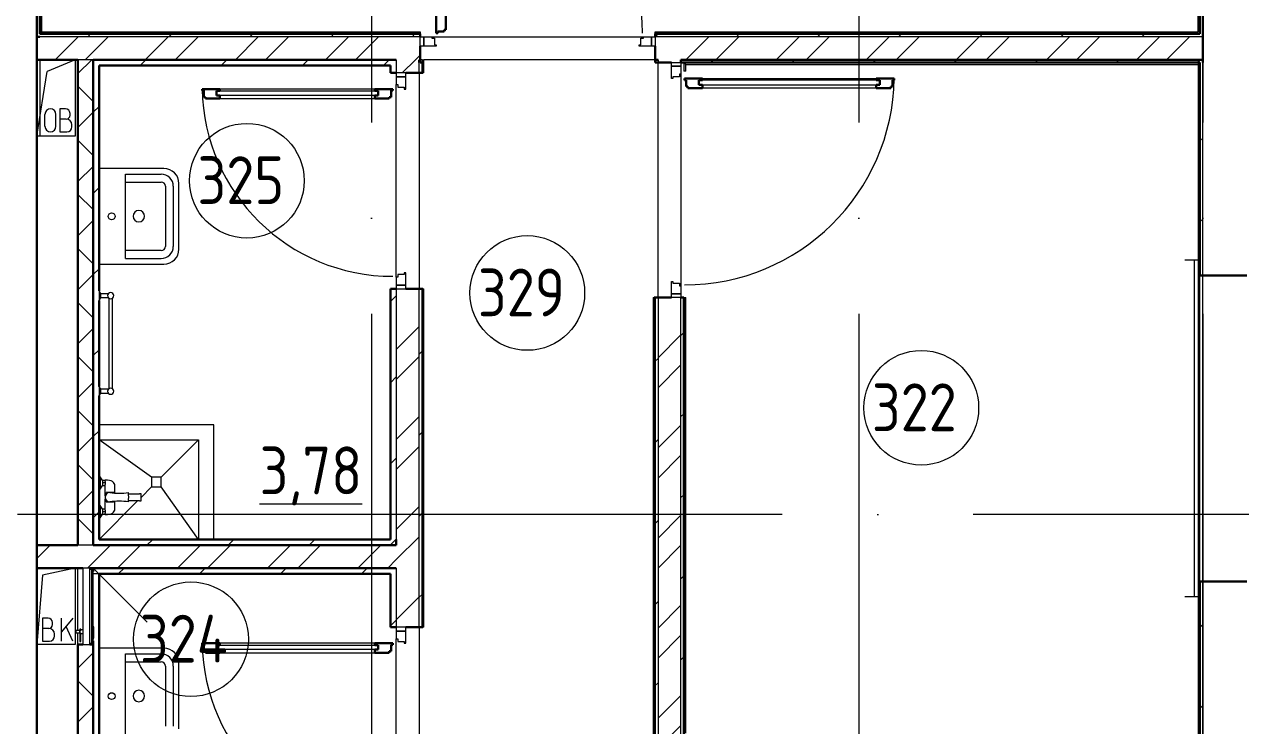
# Model space of a CAD drawing. Header units: millimetres. Extents: x -259809 to 472825, y -397243 to 31861.
# Drawn here: x 274856 to 281220, y -330257 to -326587 of the extents above; entities that cross this region are included whole.
import ezdxf

# ---------------------------------------------------------------- set-up
doc = ezdxf.new("R2010")
doc.units = ezdxf.units.MM
doc.linetypes.add('ADSK_Линия сетки', pattern=[25, 20, -2.5, 0, -2.5])
for name, color, linetype, lineweight in [('Двери', 252, 'Continuous', 9), ('Линии', 7, 'Continuous', 9), ('Марки помещений', 252, 'Continuous', 20), ('Обобщенные модели', 252, 'Continuous', 18), ('Оборудование', 8, 'Continuous', 18), ('Ограждение', 252, 'Continuous', 9), ('Оси', 252, 'Continuous', 9), ('Перекрытие', 252, 'Continuous', 18), ('Сантехника', 252, 'Continuous', 18), ('Стены внутренние', 252, 'Continuous', 18), ('Стены наружные', 252, 'Continuous', 18), ('Стены штриховка', 7, 'Continuous', 9)]:
    doc.layers.add(name, color=color, linetype=linetype, lineweight=lineweight)
doc.layers.add('Двери открывание', color=7, linetype='Continuous', lineweight=9, true_color=0xc0c0c0)
doc.styles.add('GOST Common_2', font='', dxfattribs={"width": 0.9, "height": 250})
doc.styles.get('GOST Common_2').set_extended_font_data('GOST type B')

# ---------------------------------------------------------------- blocks, each defined once
blk = doc.blocks.new('3 этаж')
at = {"color": 251, "lineweight": 18, "true_color": 0x636466}
for p, q in [((275121.4, 23256.6), (274950.9, 23219.9)), ((275121.4, 23256.6), (275121.4, 22856.6)), ((274950.9, 23219.9), (274921.4, 22856.6)), ((274980.2, 22994.2), (274950.2, 22994.2)), ((274950.2, 22994.2), (274950.2, 22874.2)), ((275110.2, 22994.2), (275050.2, 22922.7)), ((275050.2, 22874.2), (275050.2, 22994.2)), ((274983.5, 22940.8), (274950.2, 22940.8)), ((275003.5, 22960.8), (275003.5, 22970.8)), ((275013.5, 22900.8), (275013.5, 22910.8)), ((275110.2, 22874.2), (275074.2, 22951.3)), ((275121.4, 22856.6), (274921.4, 22856.6)), ((274950.2, 22874.2), (274986.9, 22874.2))]:
    blk.add_line(p, q, dxfattribs=at)
for centre, radius, start, end in [((274980.2, 22970.8), 23.3, 0, 90), ((274983.5, 22960.8), 20, 270, 0), ((274983.5, 22910.8), 30, 0, 90), ((274986.9, 22900.8), 26.7, 270, 0)]:
    blk.add_arc(centre, radius, start, end, dxfattribs=at)
at = {"layer": 'Двери', "color": 251, "lineweight": 30, "true_color": 0x636466}
for p, q in [((277010.4, 26054.6), (277010.4, 26148.6)), ((277060.4, 26148.6), (277060.4, 26072.6)), ((277018.4, 26054.6), (277010.4, 26054.6)), ((277018.4, 26063.6), (277018.4, 26054.6)), ((277052.4, 26063.6), (277018.4, 26063.6)), ((277052.4, 26072.6), (277052.4, 26063.6)), ((277060.4, 26072.6), (277052.4, 26072.6)), ((278309.4, 25817.9), (278403.4, 25817.9)), ((278309.4, 25809.9), (278309.4, 25817.9)), ((278318.4, 25809.9), (278309.4, 25809.9)), ((278318.4, 25775.9), (278318.4, 25809.9)), ((278327.4, 25775.9), (278318.4, 25775.9)), ((278327.4, 25767.9), (278327.4, 25775.9)), ((278385.4, 25808.9), (278403.4, 25808.9)), ((278385.4, 25784.9), (278385.4, 25808.9)), ((278403.4, 25784.9), (278385.4, 25784.9)), ((278403.4, 25808.9), (278403.4, 25817.9)), ((278403.4, 25767.9), (278403.4, 25784.9)), ((279313.4, 25817.9), (279407.4, 25817.9)), ((279313.4, 25808.9), (279313.4, 25817.9)), ((279331.4, 25808.9), (279313.4, 25808.9)), ((279313.4, 25784.9), (279331.4, 25784.9)), ((279313.4, 25767.9), (279313.4, 25784.9)), ((279331.4, 25784.9), (279331.4, 25808.9)), ((279389.4, 25775.9), (279389.4, 25767.9)), ((279398.4, 25775.9), (279389.4, 25775.9)), ((279398.4, 25809.9), (279398.4, 25775.9)), ((279407.4, 25809.9), (279398.4, 25809.9)), ((279407.4, 25817.9), (279407.4, 25809.9)), ((275879.4, 25762.9), (275785.4, 25762.9)), ((275785.4, 25762.9), (275785.4, 25754.9)), ((275785.4, 25754.9), (275794.4, 25754.9)), ((275794.4, 25754.9), (275794.4, 25720.9)), ((275794.4, 25720.9), (275803.4, 25720.9)), ((275803.4, 25720.9), (275803.4, 25712.9)), ((275803.4, 25712.9), (275879.4, 25712.9)), ((275861.4, 25753.9), (275879.4, 25753.9)), ((275861.4, 25729.9), (275861.4, 25753.9)), ((275879.4, 25729.9), (275861.4, 25729.9)), ((275879.4, 25753.9), (275879.4, 25762.9)), ((275879.4, 25712.9), (275879.4, 25729.9)), ((276783.4, 25762.9), (276689.4, 25762.9)), ((276689.4, 25753.9), (276689.4, 25762.9)), ((276707.4, 25753.9), (276689.4, 25753.9)), ((276689.4, 25729.9), (276707.4, 25729.9)), ((276689.4, 25712.9), (276689.4, 25729.9)), ((276689.4, 25712.9), (276765.4, 25712.9)), ((276707.4, 25729.9), (276707.4, 25753.9)), ((276765.4, 25712.9), (276765.4, 25720.9)), ((276765.4, 25720.9), (276774.4, 25720.9)), ((276774.4, 25720.9), (276774.4, 25754.9)), ((276774.4, 25754.9), (276783.4, 25754.9)), ((276783.4, 25754.9), (276783.4, 25762.9)), ((278403.4, 25767.9), (278327.4, 25767.9)), ((279389.4, 25767.9), (279313.4, 25767.9)), ((275879.4, 22862.6), (275785.4, 22862.6)), ((275785.4, 22862.6), (275785.4, 22854.6)), ((275785.4, 22854.6), (275794.4, 22854.6)), ((275794.4, 22854.6), (275794.4, 22820.6)), ((275861.4, 22853.6), (275879.4, 22853.6)), ((275861.4, 22829.6), (275861.4, 22853.6)), ((275879.4, 22853.6), (275879.4, 22862.6)), ((276783.4, 22862.6), (276689.4, 22862.6)), ((276689.4, 22853.6), (276689.4, 22862.6)), ((276707.4, 22853.6), (276689.4, 22853.6)), ((276707.4, 22829.6), (276707.4, 22853.6)), ((276774.4, 22820.6), (276774.4, 22854.6)), ((276774.4, 22854.6), (276783.4, 22854.6)), ((276783.4, 22854.6), (276783.4, 22862.6)), ((275794.4, 22820.6), (275803.4, 22820.6)), ((275803.4, 22820.6), (275803.4, 22812.6)), ((275803.4, 22812.6), (275879.4, 22812.6)), ((275879.4, 22829.6), (275861.4, 22829.6)), ((275879.4, 22812.6), (275879.4, 22829.6)), ((276689.4, 22829.6), (276707.4, 22829.6)), ((276689.4, 22812.6), (276689.4, 22829.6)), ((276689.4, 22812.6), (276765.4, 22812.6)), ((276765.4, 22812.6), (276765.4, 22820.6)), ((276765.4, 22820.6), (276774.4, 22820.6))]:
    blk.add_line(p, q, dxfattribs=at)
at = {"layer": 'Двери', "color": 251, "true_color": 0x636466}
for p, q in [((276926.4, 26036.6), (276946.4, 26036.6)), ((276926.4, 25986.6), (276926.4, 26036.6)), ((276946.4, 26036.6), (276946.4, 25986.6)), ((276946.4, 26036.6), (276987.4, 26036.6)), ((276946.4, 25986.6), (276946.4, 26036.6)), ((276987.4, 26036.6), (276987.4, 26028.6)), ((278095.4, 26028.6), (278095.4, 26036.6)), ((278095.4, 26036.6), (278136.4, 26036.6)), ((278136.4, 26036.6), (278156.4, 26036.6)), ((278136.4, 25986.6), (278136.4, 26036.6)), ((278136.4, 26036.6), (278136.4, 25986.6)), ((278156.4, 26036.6), (278156.4, 25986.6)), ((276946.4, 25986.6), (276926.4, 25986.6)), ((277010.4, 25986.6), (276946.4, 25986.6)), ((276987.4, 26028.6), (277001.4, 26028.6)), ((277001.4, 26028.6), (277001.4, 25994.6)), ((277001.4, 25994.6), (277010.4, 25994.6)), ((277010.4, 25994.6), (277010.4, 25986.6)), ((278072.4, 25994.6), (278081.4, 25994.6)), ((278072.4, 25986.6), (278072.4, 25994.6)), ((278136.4, 25986.6), (278072.4, 25986.6)), ((278081.4, 26028.6), (278095.4, 26028.6)), ((278081.4, 25994.6), (278081.4, 26028.6)), ((278156.4, 25986.6), (278136.4, 25986.6)), ((278241.4, 25881.9), (278241.4, 25901.9)), ((278241.4, 25901.9), (278291.4, 25901.9)), ((278291.4, 25901.9), (278291.4, 25881.9)), ((276851.4, 25846.9), (276801.4, 25846.9)), ((276801.4, 25846.9), (276801.4, 25826.9)), ((276851.4, 25826.9), (276851.4, 25846.9)), ((278291.4, 25881.9), (278241.4, 25881.9)), ((278241.4, 25881.9), (278291.4, 25881.9)), ((278241.4, 25817.9), (278241.4, 25881.9)), ((278283.4, 25840.9), (278283.4, 25826.9)), ((278291.4, 25840.9), (278283.4, 25840.9)), ((278291.4, 25881.9), (278291.4, 25840.9)), ((276801.4, 25826.9), (276851.4, 25826.9)), ((276851.4, 25826.9), (276801.4, 25826.9)), ((276801.4, 25826.9), (276801.4, 25785.9)), ((276801.4, 25785.9), (276809.4, 25785.9)), ((276809.4, 25785.9), (276809.4, 25771.9)), ((276851.4, 25762.9), (276851.4, 25826.9)), ((278249.4, 25817.9), (278241.4, 25817.9)), ((278249.4, 25826.9), (278249.4, 25817.9)), ((278283.4, 25826.9), (278249.4, 25826.9)), ((278385.4, 25808.9), (278385.4, 25784.9)), ((279331.4, 25808.9), (278385.4, 25808.9)), ((278385.4, 25784.9), (279331.4, 25784.9)), ((278403.4, 25817.9), (279313.4, 25817.9)), ((279331.4, 25784.9), (279331.4, 25808.9)), ((275861.4, 25753.9), (276707.4, 25753.9)), ((275861.4, 25729.9), (275861.4, 25753.9)), ((276707.4, 25729.9), (275861.4, 25729.9)), ((276689.4, 25762.9), (275879.4, 25762.9)), ((275879.4, 25712.9), (276689.4, 25712.9)), ((276707.4, 25753.9), (276707.4, 25729.9)), ((276809.4, 25771.9), (276843.4, 25771.9)), ((276843.4, 25771.9), (276843.4, 25762.9)), ((276843.4, 25762.9), (276851.4, 25762.9)), ((279313.4, 25767.9), (278403.4, 25767.9)), ((281006.4, 24866.6), (280926.9, 24866.6)), ((280976.4, 24866.6), (280976.4, 23106.6)), ((276801.4, 24777.9), (276801.4, 24736.9)), ((276809.4, 24777.9), (276801.4, 24777.9)), ((276843.4, 24791.9), (276809.4, 24791.9)), ((276809.4, 24791.9), (276809.4, 24777.9)), ((276851.4, 24800.9), (276843.4, 24800.9)), ((276843.4, 24800.9), (276843.4, 24791.9)), ((276851.4, 24736.9), (276851.4, 24800.9)), ((278241.4, 24755.9), (278249.4, 24755.9)), ((278241.4, 24691.9), (278241.4, 24755.9)), ((278249.4, 24755.9), (278249.4, 24746.9)), ((276851.4, 24736.9), (276801.4, 24736.9)), ((276801.4, 24736.9), (276801.4, 24716.9)), ((276801.4, 24736.9), (276851.4, 24736.9)), ((276801.4, 24716.9), (276851.4, 24716.9)), ((276851.4, 24716.9), (276851.4, 24736.9)), ((278249.4, 24746.9), (278283.4, 24746.9)), ((278283.4, 24746.9), (278283.4, 24732.9)), ((278283.4, 24732.9), (278291.4, 24732.9)), ((278291.4, 24732.9), (278291.4, 24691.9)), ((278241.4, 24691.9), (278291.4, 24691.9)), ((278241.4, 24671.9), (278241.4, 24691.9)), ((278291.4, 24691.9), (278241.4, 24691.9)), ((278291.4, 24671.9), (278241.4, 24671.9)), ((278291.4, 24691.9), (278291.4, 24671.9)), ((281006.4, 23106.6), (280926.9, 23106.6)), ((276851.4, 22946.6), (276801.4, 22946.6)), ((276801.4, 22946.6), (276801.4, 22926.6)), ((276801.4, 22926.6), (276851.4, 22926.6)), ((276851.4, 22926.6), (276801.4, 22926.6)), ((276801.4, 22926.6), (276801.4, 22885.6)), ((276851.4, 22926.6), (276851.4, 22946.6)), ((276851.4, 22862.6), (276851.4, 22926.6)), ((275861.4, 22853.6), (276707.4, 22853.6)), ((275861.4, 22829.6), (275861.4, 22853.6)), ((276689.4, 22862.6), (275879.4, 22862.6)), ((276707.4, 22853.6), (276707.4, 22829.6)), ((276801.4, 22885.6), (276809.4, 22885.6)), ((276809.4, 22885.6), (276809.4, 22871.6)), ((276809.4, 22871.6), (276843.4, 22871.6)), ((276843.4, 22871.6), (276843.4, 22862.6)), ((276843.4, 22862.6), (276851.4, 22862.6)), ((276707.4, 22829.6), (275861.4, 22829.6)), ((275879.4, 22812.6), (276689.4, 22812.6))]:
    blk.add_line(p, q, dxfattribs=at)
at = {"layer": 'Двери открывание', "color": 251, "true_color": 0x636466}
for centre, radius, start, end in [((276992.4, 26054.6), 1098, 0, 89.06068), ((278309.4, 25835.9), 1098, 270, 359.06068), ((276783.4, 25780.9), 998, 181.03345, 270), ((276783.4, 22880.6), 998, 181.03345, 270)]:
    blk.add_arc(centre, radius, start, end, dxfattribs=at)
at = {"layer": 'Линии', "color": 251, "lineweight": 18, "ltscale": 200, "true_color": 0x636466}
for p, q in [((275121.4, 25916.6), (274975.5, 25855.5)), ((275121.4, 25916.6), (275121.4, 25516.6)), ((274921.4, 25516.6), (274975.5, 25855.5)), ((275071.4, 25659.1), (275041.4, 25659.1)), ((275041.4, 25659.1), (275041.4, 25539.1)), ((274963.8, 25567.8), (274963.8, 25630.4)), ((275021.2, 25567.8), (275021.2, 25630.4)), ((275074.7, 25605.7), (275041.4, 25605.7)), ((275094.7, 25625.7), (275094.7, 25635.7)), ((275041.4, 25539.1), (275078, 25539.1)), ((275104.7, 25565.7), (275104.7, 25575.7)), ((275121.4, 25516.6), (274921.4, 25516.6))]:
    blk.add_line(p, q, dxfattribs=at)
at = {"layer": 'Линии', "color": 251, "lineweight": 18, "true_color": 0x636466}
for centre, radius, start, end in [((274992.5, 25630.4), 28.7, 0, 180), ((275071.4, 25635.7), 23.3, 0, 90), ((275074.7, 25625.7), 20, 270, 0), ((275074.7, 25575.7), 30, 0, 90), ((274992.5, 25567.8), 28.7, 180, 0), ((275078, 25565.7), 26.7, 270, 0)]:
    blk.add_arc(centre, radius, start, end, dxfattribs=at)
at = {"layer": 'Марки помещений', "color": 251, "true_color": 0x636466}
for centre in [(276020, 25283.2), (277487.3, 24695.7), (279548.7, 24094.8), (275727.7, 22884.1)]:
    blk.add_circle(centre, 300, dxfattribs=at)
at = {"layer": 'Обобщенные модели', "color": 251, "true_color": 0x636466}
for p, q in [((275586.4, 25346.9), (275246.4, 25346.9)), ((275384.3, 25317.4), (275571.5, 25317.4)), ((275384.3, 24876.3), (275384.3, 25317.4)), ((275384.3, 25276.1), (275571.5, 25276.1)), ((275664.3, 25096.9), (275664.3, 25268.9)), ((275593.8, 25253.9), (275593.8, 24939.8)), ((275635.1, 25253.9), (275635.1, 24939.8)), ((275664.3, 24924.8), (275664.3, 25096.9)), ((275571.5, 24917.6), (275384.3, 24917.6)), ((275246.4, 24846.8), (275586.4, 24846.8)), ((275384.3, 24876.3), (275571.5, 24876.3)), ((275846.4, 24006.6), (275246.4, 24006.6)), ((275846.4, 23406.6), (275846.4, 24006.6)), ((275246.4, 23926.6), (275766.4, 23926.6)), ((275521.4, 23731.6), (275246.4, 23926.6)), ((275766.4, 23926.6), (275571.4, 23731.6)), ((275766.4, 23926.6), (275766.4, 23406.6)), ((275466.2, 23626.4), (275521.4, 23681.6)), ((275521.4, 23731.6), (275521.4, 23681.6)), ((275571.4, 23731.6), (275521.4, 23731.6)), ((275521.4, 23681.6), (275571.4, 23681.6)), ((275571.4, 23681.6), (275571.4, 23731.6)), ((275766.4, 23406.6), (275571.4, 23681.6)), ((275246.4, 23406.6), (275447.2, 23607.4)), ((275586.4, 22836.6), (275246.4, 22836.6)), ((275384.3, 22807.1), (275571.5, 22807.1)), ((275384.3, 22366), (275384.3, 22807.1)), ((275384.3, 22765.8), (275571.5, 22765.8)), ((275593.8, 22743.6), (275593.8, 22429.5)), ((275635.1, 22743.6), (275635.1, 22429.5)), ((275664.3, 22586.7), (275664.3, 22758.6)), ((275664.3, 22414.5), (275664.3, 22586.7))]:
    blk.add_line(p, q, dxfattribs=at)
for centre in [(275312.6, 25096.8), (275312.6, 22586.6)]:
    blk.add_circle(centre, 17.5, dxfattribs=at)
for centre, radius, start, end in [((275586.4, 25268.9), 78, 0, 90), ((275571.5, 25253.9), 63.6, 0, 90), ((275571.5, 25253.9), 22.3, 0, 90), ((275454.5, 25097.3), 30, 90, 270), ((275454.5, 25097.3), 30, 270, 90), ((275571.5, 24939.8), 63.6, 270, 0), ((275571.5, 24939.8), 22.3, 270, 0), ((275586.4, 24924.8), 78, 270, 0), ((275571.5, 22743.6), 63.6, 0, 90), ((275586.4, 22758.6), 78, 0, 90), ((275571.5, 22743.6), 22.3, 0, 90), ((275454.5, 22587), 30, 90, 270), ((275454.5, 22587), 30, 270, 90)]:
    blk.add_arc(centre, radius, start, end, dxfattribs=at)
at = {"layer": 'Обобщенные модели', "color": 251, "lineweight": 9, "true_color": 0x636466}
for centre, radius, start, end in [((275302.8, 23627), 24.9, 90, 270), ((275351.4, 23924.2), 276.6, 259.88279, 280.11721), ((275215.7, 23627), 186, 352.30704, 7.69296), ((275351.4, 23329.8), 276.6, 79.88279, 100.11721)]:
    blk.add_arc(centre, radius, start, end, dxfattribs=at)
for points, knots in [([(275278.6, 23632.8), (275278.5, 23632.3), (275278.3, 23631.4), (275278, 23629.5), (275277.9, 23628), (275277.9, 23627)], [0.8571429, 0.8571429, 0.8571429, 0.8571429, 0.8928571, 0.9285714, 1, 1, 1, 1]), ([(275277.9, 23627), (275277.9, 23626), (275278, 23624.5), (275278.3, 23622.6), (275278.5, 23621.7), (275278.6, 23621.2)], [0, 0, 0, 0, 0.0714286, 0.1071429, 0.1428571, 0.1428571, 0.1428571, 0.1428571]), ([(275280.5, 23638), (275280.4, 23637.8), (275280.2, 23637.4), (275279.8, 23636.6), (275279.5, 23635.7), (275279.3, 23635.1), (275279.2, 23634.8)], [0.71428571, 0.71428571, 0.71428571, 0.71428571, 0.73214286, 0.75, 0.78571429, 0.8032683, 0.8032683, 0.8032683, 0.8032683]), ([(275279.2, 23619.2), (275279.3, 23619), (275279.5, 23618.3), (275279.8, 23617.5), (275280.2, 23616.6), (275280.4, 23616.2), (275280.5, 23616)], [0.1967317, 0.1967317, 0.1967317, 0.1967317, 0.21428571, 0.25, 0.26785714, 0.28571429, 0.28571429, 0.28571429, 0.28571429]), ([(275284.4, 23643.8), (275284.4, 23643.7), (275284, 23643.3), (275283.5, 23642.7), (275282.9, 23642), (275282.5, 23641.4), (275282.2, 23640.9), (275282, 23640.6)], [0.5266216, 0.5266216, 0.5266216, 0.5266216, 0.5357143, 0.5714286, 0.5892857, 0.6071429, 0.634202, 0.634202, 0.634202, 0.634202]), ([(275282, 23613.4), (275282.2, 23613.1), (275282.5, 23612.6), (275282.9, 23612), (275283.3, 23611.5), (275283.8, 23611), (275284.1, 23610.6), (275284.4, 23610.3), (275284.4, 23610.2)], [0.365798, 0.365798, 0.365798, 0.365798, 0.3928571, 0.4107143, 0.4285714, 0.4464286, 0.4642857, 0.4733784, 0.4733784, 0.4733784, 0.4733784]), ([(275289.1, 23647.8), (275288.8, 23647.6), (275288.1, 23647.1), (275287.4, 23646.6), (275287.1, 23646.3)], [0.36280917, 0.36280917, 0.36280917, 0.36280917, 0.39285714, 0.42857143, 0.42857143, 0.42857143, 0.42857143]), ([(275294.9, 23650.6), (275294.7, 23650.5), (275294, 23650.3), (275292.9, 23649.9), (275292.1, 23649.5), (275291.7, 23649.3)], [0.19772091, 0.19772091, 0.19772091, 0.19772091, 0.21428571, 0.25, 0.28571429, 0.28571429, 0.28571429, 0.28571429]), ([(275287.4, 23607.4), (275287.7, 23607.2), (275288.2, 23606.8), (275288.8, 23606.4), (275289.1, 23606.2)], [0.58294052, 0.58294052, 0.58294052, 0.58294052, 0.60714286, 0.63719083, 0.63719083, 0.63719083, 0.63719083]), ([(275291.7, 23604.7), (275292.1, 23604.5), (275292.9, 23604.1), (275294, 23603.7), (275294.7, 23603.5), (275294.9, 23603.4)], [0.71428571, 0.71428571, 0.71428571, 0.71428571, 0.75, 0.78571429, 0.80227909, 0.80227909, 0.80227909, 0.80227909])]:
    blk.add_open_spline(points, degree=3, knots=knots, dxfattribs=at)
for points in [[(275302.8, 23651.9), (275300.8, 23651.9), (275298.9, 23651.7), (275297, 23651.2)], [(275297, 23602.8), (275298.9, 23602.3), (275300.8, 23602.1), (275302.8, 23602.1)]]:
    blk.add_open_spline(points, degree=3, dxfattribs=at)
at = {"layer": 'Оборудование', "color": 251, "true_color": 0x636466}
for p, q in [((275197.7, 23256.6), (275161.4, 23256.6)), ((275161.4, 23256.6), (275161.4, 22856.6)), ((275198.7, 22857.5), (275198.7, 23255.6)), ((275208.4, 23249.6), (275198.7, 23249.6)), ((275209.4, 22864.5), (275209.4, 23248.6)), ((275216.4, 23237.6), (275210.9, 23237.6)), ((275216.4, 23256.6), (275499.2, 22973.7)), ((275216.4, 22875.6), (275216.4, 23237.6)), ((275143.5, 22929.2), (275126, 22929.2)), ((275126, 22929.2), (275126, 22916.9)), ((275126, 22916.9), (275143.5, 22916.9)), ((275145.4, 22931.1), (275143.5, 22929.2)), ((275143.5, 22929.2), (275143.5, 22916.9)), ((275143.5, 22916.9), (275145.4, 22915)), ((275161.4, 22932.7), (275145.4, 22932.7)), ((275145.4, 22932.7), (275145.4, 22913.4)), ((275145.4, 22913.4), (275161.4, 22913.4)), ((275151, 22936.1), (275146, 22936.1)), ((275146, 22936.1), (275146, 22927.9)), ((275146, 22918.2), (275146, 22872.4)), ((275151, 22927.9), (275151, 22936.1)), ((275151, 22872.4), (275151, 22918.2)), ((275218.4, 22953.1), (275216.4, 22953.1)), ((275218.4, 22949.1), (275218.4, 22953.1)), ((275218.4, 22949.1), (275218.4, 22888.6)), ((275146, 22872.4), (275151, 22872.4)), ((275161.4, 22856.6), (275197.7, 22856.6)), ((275198.7, 22863.6), (275208.4, 22863.6)), ((275210.9, 22875.6), (275216.4, 22875.6)), ((275216.4, 22884.6), (275218.4, 22884.6)), ((275218.4, 22884.6), (275218.4, 22888.6))]:
    blk.add_line(p, q, dxfattribs=at)
for points, knots in [([(275198.7, 23255.6), (275198.7, 23255.7), (275198.6, 23255.8), (275198.6, 23256), (275198.5, 23256.2), (275198.3, 23256.3), (275198.2, 23256.4), (275198, 23256.5), (275197.8, 23256.6), (275197.7, 23256.6)], [-1, -1, -1, -1, -0.833333, -0.75, -0.583333, -0.458333, -0.333333, -0.166667, 0, 0, 0, 0]), ([(275209.4, 23248.6), (275209.4, 23248.7), (275209.3, 23248.8), (275209.3, 23249), (275209.2, 23249.1), (275209.1, 23249.2), (275209, 23249.3), (275208.9, 23249.4), (275208.7, 23249.5), (275208.5, 23249.6), (275208.4, 23249.6)], [-1, -1, -1, -1, -0.833333, -0.75, -0.666667, -0.583333, -0.458333, -0.333333, -0.166667, 0, 0, 0, 0]), ([(275210.9, 23237.6), (275210.8, 23237.6), (275210.6, 23237.6), (275210.3, 23237.7), (275210.1, 23237.8), (275210, 23237.9), (275209.8, 23238), (275209.7, 23238.2), (275209.6, 23238.3), (275209.5, 23238.5), (275209.4, 23238.8), (275209.4, 23239), (275209.4, 23239.1)], [-1, -1, -1, -1, -0.833333, -0.75, -0.666667, -0.583333, -0.5, -0.416667, -0.333333, -0.25, -0.166667, 0, 0, 0, 0]), ([(275197.7, 22856.6), (275197.8, 22856.6), (275198, 22856.6), (275198.2, 22856.7), (275198.3, 22856.8), (275198.5, 22856.9), (275198.6, 22857.1), (275198.6, 22857.2), (275198.7, 22857.4), (275198.7, 22857.5)], [0, 0, 0, 0, 0.166667, 0.333333, 0.458333, 0.583333, 0.708333, 0.833333, 1, 1, 1, 1]), ([(275208.4, 22863.6), (275208.5, 22863.6), (275208.7, 22863.6), (275208.9, 22863.7), (275209, 22863.8), (275209.1, 22863.9), (275209.2, 22864), (275209.3, 22864.1), (275209.3, 22864.3), (275209.4, 22864.4), (275209.4, 22864.5)], [0, 0, 0, 0, 0.166667, 0.333333, 0.458333, 0.583333, 0.666667, 0.75, 0.833333, 1, 1, 1, 1]), ([(275209.4, 22874), (275209.4, 22874.2), (275209.4, 22874.4), (275209.5, 22874.6), (275209.6, 22874.8), (275209.7, 22875), (275209.8, 22875.1), (275210, 22875.2), (275210.1, 22875.4), (275210.3, 22875.4), (275210.6, 22875.5), (275210.8, 22875.6), (275210.9, 22875.6)], [0, 0, 0, 0, 0.166667, 0.25, 0.333333, 0.416667, 0.5, 0.583333, 0.666667, 0.75, 0.833333, 1, 1, 1, 1])]:
    blk.add_open_spline(points, degree=3, knots=knots, dxfattribs=at)
at = {"layer": 'Ограждение', "color": 251, "true_color": 0x636466}
for p, q in [((280996.4, 26061.6), (280996.4, 27086.1)), ((274946.4, 26554.9), (274946.4, 26061.6)), ((274946.4, 26061.6), (274936.4, 26051.6)), ((274936.4, 26051.6), (274946.4, 26061.6)), ((274946.4, 26061.6), (276926.4, 26061.6)), ((276926.4, 26061.6), (276926.4, 26051.6)), ((278156.4, 26061.6), (280996.4, 26061.6)), ((278156.4, 26051.6), (278156.4, 26061.6)), ((276936.4, 25916.6), (276946.4, 25916.6)), ((276936.4, 25916.6), (276936.4, 25901.6)), ((276946.4, 25846.9), (276946.4, 25916.6)), ((278316.4, 25891.6), (278306.4, 25901.6)), ((278306.4, 25901.6), (278306.4, 25856.9)), ((280996.4, 25891.6), (281006.4, 25901.6)), ((276946.4, 25846.9), (276941.4, 25846.9)), ((278316.4, 25856.9), (278306.4, 25856.9)), ((278316.4, 25856.9), (278316.4, 25891.6)), ((278316.4, 25891.6), (280996.4, 25891.6)), ((280996.4, 25891.6), (280996.4, 21841.6)), ((276941.4, 24716.9), (276946.4, 24716.9)), ((276946.4, 22946.6), (276946.4, 24716.9)), ((278146.4, 24671.9), (278151.4, 24671.9)), ((278146.4, 24671.9), (278146.4, 19666.6)), ((278306.4, 24671.9), (278316.4, 24671.9)), ((278316.4, 22391.6), (278316.4, 24671.9)), ((276946.4, 22946.6), (276941.4, 22946.6))]:
    blk.add_line(p, q, dxfattribs=at)
at = {"layer": 'Ограждение', "color": 251, "linetype": 'Continuous', "true_color": 0x636466}
for p, q in [((275107.3, 26051.6), (275107.3, 26061.6)), ((275707.3, 26051.6), (275707.3, 26061.6)), ((276307.3, 26051.6), (276307.3, 26061.6)), ((276907.3, 26051.6), (276907.3, 26061.6))]:
    blk.add_line(p, q, dxfattribs=at)
at = {"layer": 'Оси', "color": 251, "linetype": 'ADSK_Линия сетки', "ltscale": 200, "true_color": 0x636466}
for p, q in [((274921.4, 34587.2), (274921.4, -31389.6)), ((276671.4, 34587.2), (276671.4, -31389.6)), ((279221.4, 34587.2), (279221.4, -31389.6)), ((281021.4, 34587.2), (281021.4, -31389.6)), ((308821.4, 23536.6), (237099.1, 23536.6))]:
    blk.add_line(p, q, dxfattribs=at)
at = {"layer": 'Перекрытие', "color": 251, "true_color": 0x636466}
for p, q in [((275121.4, 25916.6), (275121.4, 25516.6)), ((275121.4, 25516.6), (274921.4, 25516.6))]:
    blk.add_line(p, q, dxfattribs=at)
at = {"layer": 'Сантехника', "color": 251, "true_color": 0x636466}
for p, q in [((275256.4, 24691.7), (275246.4, 24706.7)), ((275246.4, 24706.7), (275246.4, 24656.7)), ((275246.4, 24656.7), (275256.4, 24671.7)), ((275246.4, 24656.7), (275256.4, 24671.7)), ((275294.9, 24691.7), (275256.4, 24691.7)), ((275256.4, 24671.7), (275256.4, 24691.7)), ((275256.4, 24671.7), (275294.9, 24671.7)), ((275298.4, 24668.6), (275298.4, 24194.4)), ((275316.4, 24194.4), (275316.4, 24669.1)), ((275256.4, 24191.7), (275246.4, 24206.7)), ((275246.4, 24206.7), (275246.4, 24156.7)), ((275294.9, 24191.7), (275256.4, 24191.7)), ((275256.4, 24171.7), (275256.4, 24191.7)), ((275246.4, 24156.7), (275256.4, 24171.7)), ((275246.4, 24156.7), (275256.4, 24171.7)), ((275256.4, 24171.7), (275294.9, 24171.7)), ((275252.7, 23734.1), (275246.4, 23734.1)), ((275266.4, 23713.6), (275252.7, 23734.1)), ((275252.7, 23734.1), (275252.7, 23669)), ((275252.7, 23669), (275266.4, 23689.6)), ((275266.3, 23701.6), (275266.3, 23716.6)), ((275266.3, 23716.6), (275279.4, 23716.6)), ((275266.3, 23686.6), (275266.3, 23701.6)), ((275279.4, 23701.6), (275266.3, 23701.6)), ((275279.4, 23686.6), (275266.3, 23686.6)), ((275279.4, 23709.5), (275279.4, 23716.4)), ((275279.4, 23709.5), (275279.4, 23701.6)), ((275279.4, 23701.6), (275279.4, 23693.7)), ((275279.4, 23644.5), (275279.4, 23693.7)), ((275329.6, 23649.5), (275329.6, 23685.6)), ((275246.4, 23669), (275252.7, 23669)), ((275279.4, 23644.5), (275283.7, 23644.5)), ((275279.4, 23634.9), (275279.4, 23644.5)), ((275279.4, 23607.4), (275279.4, 23619.1)), ((275287, 23653.1), (275321, 23653.1)), ((275297.2, 23651.2), (275287, 23653.1)), ((275321, 23653.1), (275310.2, 23651.3)), ((275400.5, 23644.5), (275459.1, 23644.5)), ((275466.4, 23644.5), (275459.1, 23644.5)), ((275466.4, 23607.4), (275466.4, 23644.5)), ((275252.7, 23584.1), (275246.4, 23584.1)), ((275266.4, 23563.6), (275252.7, 23584.1)), ((275252.7, 23584.1), (275252.7, 23519.1)), ((275266.4, 23551.6), (275266.4, 23566.6)), ((275266.4, 23566.6), (275279.4, 23566.6)), ((275266.4, 23536.6), (275266.4, 23551.6)), ((275266.4, 23551.6), (275279.4, 23551.6)), ((275284.7, 23607.4), (275279.4, 23607.4)), ((275279.4, 23559.5), (275279.4, 23607.4)), ((275279.4, 23559.5), (275279.4, 23551.6)), ((275279.4, 23551.6), (275279.4, 23543.7)), ((275287, 23600.6), (275299.7, 23602.5)), ((275321, 23600.6), (275287, 23600.6)), ((275321, 23600.6), (275307.3, 23602.5)), ((275329.6, 23567.2), (275329.6, 23604.5)), ((275459.1, 23607.4), (275400.4, 23607.4)), ((275459.1, 23607.4), (275466.4, 23607.4)), ((275246.4, 23519.1), (275252.7, 23519.1)), ((275252.7, 23519.1), (275266.4, 23539.6)), ((275279.4, 23536.6), (275266.4, 23536.6)), ((275279.4, 23536.4), (275279.4, 23543.7))]:
    blk.add_line(p, q, dxfattribs=at)
for centre, start, end in [((275307.4, 24681.7), 90, 270), ((275307.4, 24681.7), 270, 90), ((275307.4, 24181.7), 90, 270), ((275307.4, 24181.7), 270, 90)]:
    blk.add_arc(centre, 16, start, end, dxfattribs=at)
for points, knots in [([(275294.9, 24691.7), (275294.8, 24691.7), (275294.8, 24691.6), (275294.6, 24691.3), (275294.4, 24691.1), (275294.2, 24690.8), (275293.9, 24690.4), (275293.6, 24689.9), (275293, 24688.9), (275292.3, 24687.3), (275291.7, 24685.2), (275291.4, 24683.6), (275291.4, 24682.6), (275291.4, 24682.1)], [0, 0, 0, 0, 0.0555556, 0.0833333, 0.1111111, 0.1388889, 0.1666667, 0.1944444, 0.2222222, 0.3333333, 0.3888889, 0.4444444, 0.4884465, 0.4884465, 0.4884465, 0.4884465]), ([(275292.2, 24676.6), (275292.4, 24675.9), (275292.8, 24675), (275293.2, 24674.2), (275293.5, 24673.6), (275293.9, 24673), (275294.2, 24672.6), (275294.4, 24672.4), (275294.5, 24672.2), (275294.6, 24672), (275294.8, 24671.8), (275294.9, 24671.7), (275294.9, 24671.7)], [0.6666667, 0.6666667, 0.6666667, 0.6666667, 0.75, 0.7708333, 0.7916667, 0.8333333, 0.875, 0.8854167, 0.8958333, 0.9166667, 0.9583333, 1, 1, 1, 1]), ([(275294.4, 24191.1), (275294.3, 24191), (275294.2, 24190.8), (275293.9, 24190.4), (275293.6, 24189.9), (275293, 24188.9), (275292.3, 24187.3), (275291.7, 24185.2), (275291.4, 24183.6), (275291.4, 24182.5), (275291.4, 24181.9)], [0.1111111, 0.1111111, 0.1111111, 0.1111111, 0.1388889, 0.1666667, 0.1944444, 0.2222222, 0.3333333, 0.3888889, 0.4444444, 0.4925448, 0.4925448, 0.4925448, 0.4925448]), ([(275292.2, 24176.6), (275292.4, 24175.9), (275292.8, 24175), (275293.2, 24174.2), (275293.5, 24173.6), (275293.9, 24173), (275294.2, 24172.6), (275294.4, 24172.4), (275294.5, 24172.2), (275294.6, 24172), (275294.8, 24171.8), (275294.9, 24171.7), (275294.9, 24171.7)], [0.6666667, 0.6666667, 0.6666667, 0.6666667, 0.75, 0.7708333, 0.7916667, 0.8333333, 0.875, 0.8854167, 0.8958333, 0.9166667, 0.9583333, 1, 1, 1, 1])]:
    blk.add_open_spline(points, degree=3, knots=knots, dxfattribs=at)
for points in [[(275291.5, 24679.9), (275291.5, 24679.3), (275291.6, 24678.8), (275291.7, 24678.2)], [(275291.5, 24179.9), (275291.5, 24179.3), (275291.6, 24178.8), (275291.7, 24178.2)], [(275329.6, 23685.6), (275329.6, 23706.1), (275312.9, 23716.4), (275279.4, 23716.4)], [(275284.7, 23607.4), (275283.4, 23609.5), (275282.4, 23611.7), (275281.6, 23614)], [(275282.1, 23640.8), (275282.6, 23642.1), (275283.1, 23643.3), (275283.7, 23644.5)], [(275282.7, 23644.5), (275283.3, 23646), (275284.6, 23649), (275286.2, 23651.8), (275287, 23653.1)], [(275321, 23653.1), (275321.6, 23652.2), (275322.2, 23651.2), (275322.7, 23650.2)], [(275279.4, 23536.4), (275312.9, 23536.4), (275329.6, 23546.6), (275329.6, 23567.2)], [(275287, 23600.6), (275286.3, 23601.7), (275285, 23603.9), (275283.9, 23606.2), (275283.4, 23607.4)], [(275322.9, 23603.9), (275322.3, 23602.8), (275321.7, 23601.7), (275321, 23600.6)]]:
    blk.add_open_spline(points, degree=3, dxfattribs=at)
at = {"layer": 'Стены внутренние', "color": 251, "lineweight": 30, "true_color": 0x636466}
for p, q in [((274921.4, 25916.6), (274921.4, 23376.6)), ((281251.4, 24786.6), (281021.4, 24786.6)), ((274921.4, 23256.6), (274921.4, 17536.6)), ((281251.4, 23186.6), (281021.4, 23186.6))]:
    blk.add_line(p, q, dxfattribs=at)
at = {"layer": 'Стены внутренние', "color": 251, "true_color": 0x636466}
blk.add_line((281021.4, 23186.6), (281021.4, 25901.6), dxfattribs=at)
at = {"layer": 'Стены наружные', "color": 251, "lineweight": 30, "true_color": 0x636466}
for p, q in [((281006.4, 26051.6), (281006.4, 29221.6)), ((281021.4, 29236.6), (281021.4, 25901.6)), ((274921.4, 25916.6), (274921.4, 26554.8)), ((274936.4, 26554.9), (274936.4, 26051.6)), ((274921.4, 26036.6), (274936.4, 26036.6)), ((276926.4, 26051.6), (274936.4, 26051.6)), ((276926.4, 26051.6), (276926.4, 26036.6)), ((281006.4, 26051.6), (278156.4, 26051.6)), ((278156.4, 26051.6), (278156.4, 26036.6)), ((276926.4, 25901.6), (276926.4, 25986.6)), ((278156.4, 25901.9), (278156.4, 25986.6)), ((274921.4, 25916.6), (275136.4, 25916.6)), ((275136.4, 25916.6), (275136.4, 23376.6)), ((275216.4, 25916.6), (276801.4, 25916.6)), ((275216.4, 25916.6), (275216.4, 23376.6)), ((276921.4, 25916.6), (276921.4, 25901.6)), ((276936.4, 25901.6), (276926.4, 25901.6)), ((276936.4, 25896.6), (276936.4, 25901.6)), ((278171.4, 25916.6), (278156.4, 25916.6)), ((278156.4, 25901.9), (278241.4, 25901.9)), ((278291.4, 25916.6), (278291.4, 25901.9)), ((281021.4, 25916.6), (278291.4, 25916.6)), ((281006.4, 25901.6), (278291.4, 25901.6)), ((281006.4, 25901.6), (281006.4, 24786.6)), ((276771.4, 25886.6), (275246.4, 25886.6)), ((275246.4, 25886.6), (275246.4, 24706.7)), ((276771.4, 25886.6), (276771.4, 25846.9)), ((276771.4, 25846.9), (276801.4, 25846.9)), ((276851.4, 25846.9), (276941.4, 25846.9)), ((276941.4, 25896.6), (276936.4, 25896.6)), ((276941.4, 25846.9), (276941.4, 25896.6)), ((281006.4, 24786.6), (281021.4, 24786.6)), ((276771.4, 24716.9), (276771.4, 23406.6)), ((276771.4, 24716.9), (276801.4, 24716.9)), ((276851.4, 24716.9), (276941.4, 24716.9)), ((276941.4, 22946.6), (276941.4, 24716.9)), ((275246.4, 24656.7), (275246.4, 24206.7)), ((278151.4, 24671.9), (278241.4, 24671.9)), ((278151.4, 24671.9), (278151.4, 19651.6)), ((278306.4, 24671.9), (278291.4, 24671.9)), ((278306.4, 22381.6), (278306.4, 24671.9)), ((275246.4, 24156.7), (275246.4, 23406.6)), ((274921.4, 23376.6), (275136.4, 23376.6)), ((274921.4, 23376.6), (274921.4, 23256.6)), ((275216.4, 23376.6), (276801.4, 23376.6)), ((275246.4, 23406.6), (276771.4, 23406.6)), ((276801.4, 23376.6), (276801.4, 23406.6)), ((275161.4, 23256.6), (274921.4, 23256.6)), ((275198, 23256.6), (276801.4, 23256.6)), ((275216.4, 23237.6), (275216.4, 23256.6)), ((276771.4, 23226.6), (275246.4, 23226.6)), ((275246.4, 23226.6), (275246.4, 21026.6)), ((276771.4, 23226.6), (276771.4, 22946.6)), ((281006.4, 21831.6), (281006.4, 23186.6)), ((281006.4, 23186.6), (281021.4, 23186.6)), ((276771.4, 22946.6), (276801.4, 22946.6)), ((276851.4, 22946.6), (276941.4, 22946.6)), ((275136.4, 22856.6), (275136.4, 20996.6)), ((275136.4, 22856.6), (275161.4, 22856.6)), ((275198, 22856.6), (275216.4, 22856.6)), ((275216.4, 20996.6), (275216.4, 22875.6))]:
    blk.add_line(p, q, dxfattribs=at)
at = {"layer": 'Стены наружные', "color": 251, "linetype": 'Continuous', "lineweight": 9, "true_color": 0x636466}
for p, q in [((275017.1, 25916.6), (275137.1, 26036.6)), ((275174.3, 25916.6), (275294.3, 26036.6)), ((275187.5, 26036.6), (275202.5, 26051.6)), ((275488.6, 25916.6), (275608.6, 26036.6)), ((275611.8, 26036.6), (275626.8, 26051.6)), ((275645.7, 25916.6), (275765.7, 26036.6)), ((275960, 25916.6), (276080, 26036.6)), ((276036, 26036.6), (276051, 26051.6)), ((276117.2, 25916.6), (276237.2, 26036.6)), ((276431.5, 25916.6), (276551.5, 26036.6)), ((276460.3, 26036.6), (276475.3, 26051.6)), ((276588.7, 25916.6), (276708.7, 26036.6)), ((276884.6, 26036.6), (276899.6, 26051.6)), ((278157.3, 26036.6), (278172.3, 26051.6)), ((278317.4, 25916.6), (278437.4, 26036.6)), ((278474.5, 25916.6), (278594.5, 26036.6)), ((278581.6, 26036.6), (278596.6, 26051.6)), ((278788.8, 25916.6), (278908.8, 26036.6)), ((278946, 25916.6), (279066, 26036.6)), ((279005.9, 26036.6), (279020.9, 26051.6)), ((279260.3, 25916.6), (279380.3, 26036.6)), ((279417.4, 25916.6), (279537.4, 26036.6)), ((279430.1, 26036.6), (279445.1, 26051.6)), ((279731.7, 25916.6), (279851.7, 26036.6)), ((279854.4, 26036.6), (279869.4, 26051.6)), ((279888.9, 25916.6), (280008.9, 26036.6)), ((280203.2, 25916.6), (280323.2, 26036.6)), ((280278.7, 26036.6), (280293.7, 26051.6)), ((280360.4, 25916.6), (280480.4, 26036.6)), ((280674.7, 25916.6), (280794.7, 26036.6)), ((280702.9, 26036.6), (280717.9, 26051.6)), ((280831.8, 25916.6), (280951.8, 26036.6)), ((275136.4, 25844), (275208.9, 25916.6)), ((275461.8, 25886.6), (275491.8, 25916.6)), ((275886, 25886.6), (275916, 25916.6)), ((276310.3, 25886.6), (276340.3, 25916.6)), ((276734.6, 25886.6), (276764.6, 25916.6)), ((276833.3, 25846.9), (276903, 25916.6)), ((276903, 25916.6), (276926.4, 25939.9)), ((278446.6, 25901.6), (278461.6, 25916.6)), ((278870.9, 25901.6), (278885.9, 25916.6)), ((279295.1, 25901.6), (279310.1, 25916.6)), ((279719.4, 25901.6), (279734.4, 25916.6)), ((280143.7, 25901.6), (280158.7, 25916.6)), ((280567.9, 25901.6), (280582.9, 25916.6)), ((280992.2, 25901.6), (281007.2, 25916.6)), ((276936.4, 25876.2), (276941.4, 25881.2)), ((275216.4, 25697.6), (275136.4, 25777.6)), ((275216.4, 25641.2), (275246.4, 25671.2)), ((275136.4, 25561.2), (275216.4, 25641.2)), ((275216.4, 25414.8), (275136.4, 25494.8)), ((281006.4, 25491.5), (281021.4, 25506.5)), ((275136.4, 25278.3), (275216.4, 25358.3)), ((275216.4, 25131.9), (275136.4, 25211.9)), ((275216.4, 25216.9), (275246.4, 25246.9)), ((275136.4, 24995.5), (275216.4, 25075.5)), ((281006.4, 25067.2), (281021.4, 25082.2)), ((275216.4, 24849.1), (275136.4, 24929.1)), ((275216.4, 24792.6), (275246.4, 24822.6)), ((275136.4, 24712.6), (275216.4, 24792.6)), ((276801.4, 24714.9), (276803.4, 24716.9)), ((275216.4, 24566.3), (275136.4, 24646.3)), ((276771.4, 24650.6), (276801.4, 24680.6)), ((276936.4, 24674.1), (276941.4, 24679.1)), ((278171.4, 24670.5), (278172.8, 24671.9)), ((276936.4, 24603.4), (276941.4, 24608.4)), ((278151.4, 24616.4), (278156.4, 24621.4)), ((275136.4, 24429.8), (275216.4, 24509.8)), ((276801.4, 24400.6), (276921.4, 24520.6)), ((276936.4, 24532.7), (276941.4, 24537.7)), ((278151.4, 24545.6), (278156.4, 24550.6)), ((276936.4, 24462), (276941.4, 24467)), ((278151.4, 24474.9), (278156.4, 24479.9)), ((278171.4, 24356.2), (278291.4, 24476.2)), ((278291.4, 24473.5), (278306.4, 24488.5)), ((275216.4, 24368.4), (275246.4, 24398.4)), ((276921.4, 24376.3), (276936.4, 24391.3)), ((276936.4, 24391.3), (276941.4, 24396.3)), ((278151.4, 24404.2), (278156.4, 24409.2)), ((275216.4, 24283.4), (275136.4, 24363.4)), ((276801.4, 24243.4), (276921.4, 24363.4)), ((276936.4, 24320.6), (276941.4, 24325.6)), ((278151.4, 24333.5), (278156.4, 24338.5)), ((278156.4, 24338.5), (278171.4, 24353.5)), ((278171.4, 24199), (278291.4, 24319)), ((276771.4, 24226.3), (276801.4, 24256.3)), ((276936.4, 24249.9), (276941.4, 24254.9)), ((278151.4, 24262.8), (278156.4, 24267.8)), ((275136.4, 24146.9), (275216.4, 24226.9)), ((276936.4, 24179.2), (276941.4, 24184.2)), ((278151.4, 24192.1), (278156.4, 24197.1)), ((278151.4, 24121.4), (278156.4, 24126.4)), ((275216.4, 24000.6), (275136.4, 24080.6)), ((276936.4, 24108.5), (276941.4, 24113.5)), ((278291.4, 24049.2), (278306.4, 24064.2)), ((276801.4, 23929.1), (276921.4, 24049.1)), ((276936.4, 24037.8), (276941.4, 24042.8)), ((278151.4, 24050.7), (278156.4, 24055.7)), ((278171.4, 23884.7), (278291.4, 24004.7)), ((275136.4, 23864.1), (275216.4, 23944.1)), ((275216.4, 23944.1), (275246.4, 23974.1)), ((276921.4, 23952), (276936.4, 23967)), ((276936.4, 23967), (276941.4, 23972)), ((278151.4, 23980), (278156.4, 23985)), ((278156.4, 23914.2), (278171.4, 23929.2)), ((276801.4, 23771.9), (276921.4, 23891.9)), ((276936.4, 23896.3), (276941.4, 23901.3)), ((278151.4, 23909.2), (278156.4, 23914.2)), ((276771.4, 23802), (276801.4, 23832)), ((276936.4, 23825.6), (276941.4, 23830.6)), ((278151.4, 23838.5), (278156.4, 23843.5)), ((278171.4, 23727.5), (278291.4, 23847.5)), ((275216.4, 23717.7), (275136.4, 23797.7)), ((276936.4, 23754.9), (276941.4, 23759.9)), ((278151.4, 23767.8), (278156.4, 23772.8)), ((276936.4, 23684.2), (276941.4, 23689.2)), ((278151.4, 23697.1), (278156.4, 23702.1)), ((275136.4, 23581.3), (275216.4, 23661.3)), ((276936.4, 23613.5), (276941.4, 23618.5)), ((278151.4, 23626.4), (278156.4, 23631.4)), ((278291.4, 23625), (278306.4, 23640)), ((275216.4, 23519.8), (275246.4, 23549.8)), ((276801.4, 23457.6), (276921.4, 23577.6)), ((276936.4, 23542.8), (276941.4, 23547.8)), ((278151.4, 23555.7), (278156.4, 23560.7)), ((275216.4, 23434.9), (275136.4, 23514.9)), ((276921.4, 23527.8), (276936.4, 23542.8)), ((278151.4, 23485), (278156.4, 23490)), ((278156.4, 23490), (278171.4, 23505)), ((278171.4, 23413.2), (278291.4, 23533.2)), ((276801.4, 23300.5), (276921.4, 23420.5)), ((276936.4, 23472.1), (276941.4, 23477.1)), ((274921.4, 23306.3), (274991.6, 23376.6)), ((275185.9, 23256.6), (275305.9, 23376.6)), ((275214.5, 23376.6), (275216.4, 23378.4)), ((275343, 23256.6), (275463, 23376.6)), ((275497.3, 23376.6), (275527.3, 23406.6)), ((275657.4, 23256.6), (275777.4, 23376.6)), ((275814.5, 23256.6), (275934.5, 23376.6)), ((275921.6, 23376.6), (275951.6, 23406.6)), ((276128.8, 23256.6), (276248.8, 23376.6)), ((276286, 23256.6), (276406, 23376.6)), ((276345.9, 23376.6), (276375.9, 23406.6)), ((276600.3, 23256.6), (276720.3, 23376.6)), ((276770.1, 23376.6), (276800.1, 23406.6)), ((276800.1, 23406.6), (276801.4, 23407.8)), ((276936.4, 23401.4), (276941.4, 23406.4)), ((278151.4, 23414.3), (278156.4, 23419.3)), ((278171.4, 23256.1), (278291.4, 23376.1)), ((276757.4, 23256.6), (276801.4, 23300.5)), ((276936.4, 23330.6), (276941.4, 23335.6)), ((278151.4, 23343.6), (278156.4, 23348.6)), ((275347.3, 23226.6), (275377.3, 23256.6)), ((275771.6, 23226.6), (275801.6, 23256.6)), ((276195.9, 23226.6), (276225.9, 23256.6)), ((276620.1, 23226.6), (276650.1, 23256.6)), ((276936.4, 23259.9), (276941.4, 23264.9)), ((278151.4, 23272.9), (278156.4, 23277.9)), ((276936.4, 23189.2), (276941.4, 23194.2)), ((278151.4, 23202.1), (278156.4, 23207.1)), ((278291.4, 23200.7), (278306.4, 23215.7)), ((276801.4, 22986.2), (276921.4, 23106.2)), ((276921.4, 23103.5), (276936.4, 23118.5)), ((276936.4, 23118.5), (276941.4, 23123.5)), ((278151.4, 23131.4), (278156.4, 23136.4)), ((276936.4, 23047.8), (276941.4, 23052.8)), ((278151.4, 23060.7), (278156.4, 23065.7)), ((278156.4, 23065.7), (278171.4, 23080.7)), ((278171.4, 22941.8), (278291.4, 23061.8)), ((276771.4, 22953.5), (276801.4, 22983.5)), ((276936.4, 22977.1), (276941.4, 22982.1)), ((278151.4, 22990), (278156.4, 22995)), ((276918.9, 22946.6), (276921.4, 22949)), ((278151.4, 22919.3), (278156.4, 22924.3)), ((281006.4, 22945.9), (281021.4, 22960.9)), ((278151.4, 22848.6), (278156.4, 22853.6)), ((278171.4, 22784.6), (278291.4, 22904.6)), ((275136.4, 22732.7), (275216.4, 22812.7)), ((278291.4, 22776.5), (278306.4, 22791.5)), ((278151.4, 22777.9), (278156.4, 22782.9)), ((275216.4, 22586.4), (275136.4, 22666.4)), ((278151.4, 22707.2), (278156.4, 22712.2)), ((278156.4, 22641.5), (278171.4, 22656.5)), ((278151.4, 22636.5), (278156.4, 22641.5)), ((275136.4, 22449.9), (275216.4, 22529.9)), ((278151.4, 22565.7), (278156.4, 22570.7)), ((278171.4, 22470.3), (278291.4, 22590.3)), ((281006.4, 22521.6), (281021.4, 22536.6)), ((278151.4, 22495), (278156.4, 22500)), ((278171.4, 22313.2), (278291.4, 22433.2))]:
    blk.add_line(p, q, dxfattribs=at)
at = {"layer": 'Стены наружные', "color": 251, "true_color": 0x636466}
for p, q in [((276987.4, 26036.6), (278095.4, 26036.6)), ((274936.4, 25916.6), (274936.4, 25516.6)), ((276936.4, 25916.6), (276926.4, 25916.6)), ((278156.4, 25916.6), (276946.4, 25916.6)), ((278171.4, 24671.9), (278171.4, 25901.9)), ((276921.4, 25846.9), (276921.4, 24716.9)), ((278291.4, 25840.9), (278291.4, 24732.9)), ((276801.4, 24777.9), (276801.4, 25785.9)), ((281006.4, 23186.6), (281006.4, 24786.6)), ((275136.4, 22929.2), (275136.4, 23256.6)), ((281021.4, 21816.6), (281021.4, 23186.6)), ((275136.4, 22856.6), (275136.4, 22916.9)), ((276921.4, 22946.6), (276921.4, 21816.6)), ((276801.4, 21877.6), (276801.4, 22885.6))]:
    blk.add_line(p, q, dxfattribs=at)
at = {"layer": 'Стены штриховка', "color": 251, "true_color": 0x636466}
for p, q in [((276926.4, 26036.6), (274936.4, 26036.6)), ((281021.4, 26036.6), (278156.4, 26036.6)), ((275216.4, 25916.6), (275136.4, 25916.6)), ((276801.4, 25916.6), (276801.4, 25846.9)), ((276921.4, 25916.6), (276926.4, 25916.6)), ((276921.4, 25846.9), (276921.4, 25901.6)), ((278171.4, 25916.6), (278171.4, 25901.9)), ((276936.4, 25846.9), (276936.4, 25896.6)), ((276801.4, 24716.9), (276801.4, 23406.6)), ((276921.4, 22946.6), (276921.4, 24716.9)), ((276936.4, 22946.6), (276936.4, 24716.9)), ((278156.4, 24671.9), (278156.4, 19651.6)), ((278171.4, 24671.9), (278171.4, 19651.6)), ((278291.4, 22381.6), (278291.4, 24671.9)), ((275216.4, 23376.6), (275136.4, 23376.6)), ((276801.4, 23256.6), (276801.4, 22946.6)), ((275246.4, 23226.6), (275216.4, 23226.6))]:
    blk.add_line(p, q, dxfattribs=at)
at = {"layer": 'Марки помещений', "color": 251, "true_color": 0x636466, "style": 'GOST Common_2', "width": 0.9}
for s, p in [('325', (275761.3, 25160.9)), ('329', (277228.6, 24573.4)), ('322', (279289.9, 23972.5)), ('%%U3,78', (276086.8, 23642.2)), ('324', (275460.4, 22761.8))]:
    blk.add_text(s, height=250, dxfattribs=at).set_placement(p)

msp = doc.modelspace()

# ---------------------------------------------------------------- block references
msp.add_blockref('3 этаж', (0, -352688.9))

doc.saveas('drawing.dxf')
